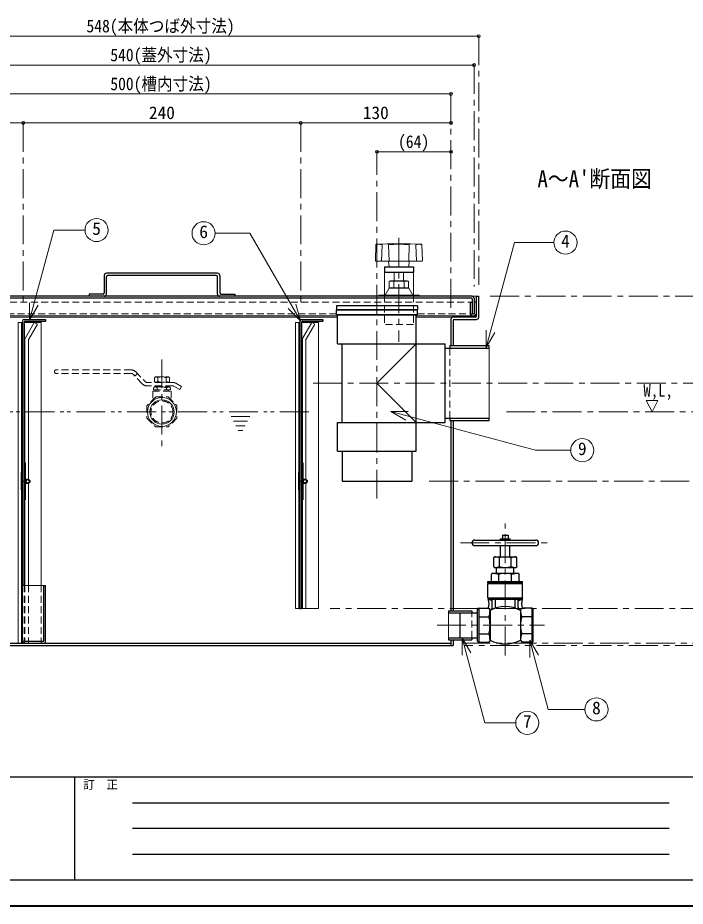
# Model space of a CAD drawing. Units: millimetres at full size, sheet at 1:5; details may follow other scales. Extents: x -1061 to 964, y -679 to 726.
# Drawn here: x -662 to -84, y -679 to 89 of the extents above; entities that cross this region are included whole.
import ezdxf
from ezdxf.enums import TextEntityAlignment as Align

# ---------------------------------------------------------------- set-up
doc = ezdxf.new("R2010")
doc.units = ezdxf.units.MM
doc.header["$LTSCALE"] = 5
doc.header["$PDMODE"] = 32
doc.header["$PDSIZE"] = 2.5
for name, pattern in [('CHAIN1', [8, 5, -1, 1, -1]), ('DASHED1', [1.8, 1.2, -0.6]), ('DOUBLE_CHAIN1', [8.8, 5, -1, 0.6, -0.6, 0.6, -1])]:
    doc.linetypes.add(name, pattern=pattern)
doc.layers.add('0-0', color=7, linetype='Continuous', lineweight=9)
doc.styles.add('ＭＳ ゴシック', font='')
doc.styles.get('ＭＳ ゴシック').set_extended_font_data('MS Gothic')

msp = doc.modelspace()

# ---------------------------------------------------------------- linework, layer by layer
at = {"layer": '0-0', "color": 4}
for p, q in [((-810.901, 73.457), (-262.901, 73.457)), ((-266.901, 48.457), (-806.901, 48.457)), ((-786.901, 23.457), (-286.901, 23.457)), ((-656.901, -1.543), (-786.901, -1.543)), ((-416.901, -1.543), (-656.901, -1.543)), ((-286.901, -1.543), (-416.901, -1.543)), ((-350.901, -26.543), (-286.901, -26.543)), ((-344.401, -130.543), (-344.401, -150.543)), ((-319.401, -130.543), (-319.401, -150.543)), ((-806.151, -168.543), (-384.901, -168.543)), ((-316.901, -168.543), (-267.651, -168.543)), ((-776.901, -169.543), (-384.901, -169.543)), ((-658.401, -174.043), (-657.651, -174.043)), ((-641.401, -174.043), (-656.151, -174.043)), ((-641.401, -174.043), (-641.401, -401.543)), ((-418.401, -174.043), (-417.651, -174.043)), ((-401.401, -174.043), (-416.151, -174.043)), ((-401.401, -174.043), (-401.401, -421.543)), ((-284.901, -169.543), (-316.901, -169.543)), ((-418.401, -421.543), (-417.651, -421.543)), ((-416.151, -421.543), (-415.401, -421.543)), ((-412.401, -421.543), (-401.401, -421.543))]:
    msp.add_line(p, q, dxfattribs=at)
at = {"layer": '0-0', "color": 4, "linetype": 'CHAIN1'}
for p, q in [((-262.901, 73.457), (-262.901, -141.543)), ((-266.901, 48.457), (-266.901, -143.043)), ((-286.901, 23.457), (-286.901, -161.543)), ((-656.901, -1.543), (-656.901, -161.543)), ((-416.901, -1.543), (-416.901, -161.543)), ((-350.901, -326.543), (-350.901, -26.543)), ((-331.901, -101.043), (-331.901, -191.043)), ((12.099, -151.543), (-252.901, -151.543)), ((-536.901, -206.119), (-536.901, -284.043)), ((-406.076, -226.543), (-37.901, -226.543)), ((-238.901, -251.543), (-37.901, -251.543)), ((-305.726, -311.543), (-62.901, -311.543)), ((-239.901, -462.232), (-239.901, -348.157)), ((-278.701, -364.757), (-201.101, -364.757)), ((-62.901, -421.543), (-391.401, -421.543)), ((-298.901, -436.043), (-205.901, -436.043)), ((-12.901, -451.543), (-276.901, -451.543)), ((12.099, -453.543), (-274.901, -453.543))]:
    msp.add_line(p, q, dxfattribs=at)
at = {"layer": '0-0', "lineweight": 18}
for p, q in [((-651.392, -172.119), (-630.51, -94.187)), ((-603.472, -94.187), (-630.51, -94.187)), ((-460.927, -96.985), (-490.851, -96.985)), ((-417.151, -172.807), (-460.927, -96.985)), ((-351.768, -106.978), (-352.252, -120.525)), ((-351.292, -106.496), (-342.141, -106.055)), ((-347.024, -121.043), (-346.524, -107.043)), ((-341.66, -106.043), (-322.142, -106.043)), ((-340.89, -107.043), (-340.39, -121.043)), ((-322.911, -107.043), (-323.411, -121.043)), ((-312.509, -106.496), (-321.66, -106.055)), ((-316.778, -121.043), (-317.278, -107.043)), ((-312.033, -106.978), (-311.549, -120.525)), ((-256.293, -195.717), (-232.018, -105.121)), ((-197.821, -105.121), (-232.018, -105.121)), ((-351.752, -121.043), (-312.049, -121.043)), ((-340.901, -121.043), (-340.401, -126.043)), ((-322.901, -121.043), (-323.401, -126.043)), ((-335.901, -130.543), (-335.901, -138.143)), ((-327.901, -130.543), (-327.901, -138.143)), ((-340.301, -138.543), (-339.101, -138.143)), ((-339.101, -138.143), (-324.701, -138.143)), ((-339.101, -138.143), (-336.301, -138.543)), ((-336.301, -138.543), (-331.901, -138.143)), ((-331.901, -138.143), (-327.501, -138.543)), ((-340.401, -144.543), (-343.901, -150.543)), ((-340.301, -144.143), (-340.301, -138.543)), ((-340.301, -144.143), (-339.101, -144.543)), ((-339.101, -144.543), (-336.301, -144.143)), ((-336.301, -144.143), (-336.301, -138.543)), ((-336.301, -144.143), (-331.901, -144.543)), ((-331.901, -144.543), (-327.501, -144.143)), ((-327.501, -144.143), (-324.701, -144.543)), ((-323.501, -144.143), (-323.501, -138.543)), ((-349.401, -150.543), (-314.401, -150.543)), ((-349.401, -150.543), (-349.401, -151.543)), ((-314.401, -150.543), (-314.401, -151.543)), ((-268.401, -151.543), (-264.901, -151.543)), ((-651.392, -172.119), (-651.392, -157.119)), ((-651.392, -172.119), (-643.892, -159.129)), ((-417.151, -172.807), (-421.034, -158.318)), ((-417.151, -172.807), (-427.758, -162.2)), ((-658.401, -174.043), (-661.401, -174.043)), ((-661.401, -174.043), (-661.401, -451.543)), ((-658.401, -174.043), (-658.401, -304.043)), ((-654.999, -187.347), (-647.318, -174.043)), ((-652.2, -188.499), (-644.72, -175.543)), ((-644.72, -175.543), (-647.318, -174.043)), ((-421.401, -174.043), (-421.401, -421.543)), ((-418.401, -174.043), (-421.401, -174.043)), ((-418.401, -174.043), (-418.401, -304.043)), ((-414.999, -187.347), (-407.318, -174.043)), ((-412.2, -188.499), (-404.72, -175.543)), ((-404.72, -175.543), (-407.318, -174.043)), ((-256.293, -195.717), (-256.293, -180.717)), ((-256.293, -195.717), (-248.793, -182.726)), ((-655.401, -188.847), (-655.401, -295.543)), ((-652.401, -189.249), (-652.401, -309.689)), ((-415.401, -188.847), (-415.401, -295.543)), ((-412.401, -189.249), (-412.401, -309.689)), ((-253.901, -256.793), (-253.901, -196.293)), ((-112.901, -251.543), (-107.901, -241.543)), ((-338.9, -251.096), (-325.909, -258.596)), ((-338.9, -251.096), (-213.699, -284.644)), ((-338.9, -251.096), (-323.9, -251.096)), ((-183.249, -284.644), (-213.699, -284.644)), ((-652.401, -313.397), (-652.401, -401.543)), ((-412.401, -313.397), (-412.401, -421.543)), ((-658.401, -319.043), (-658.401, -451.543)), ((-418.401, -319.043), (-418.401, -421.543)), ((-655.401, -327.543), (-655.401, -401.543)), ((-415.401, -327.543), (-415.401, -421.543)), ((-639.151, -401.543), (-657.651, -401.543)), ((-657.651, -401.543), (-657.651, -450.043)), ((-421.401, -421.543), (-418.401, -421.543)), ((-415.401, -421.543), (-412.401, -421.543)), ((-288.901, -425.193), (-288.901, -446.893)), ((-277.172, -446.823), (-269.672, -459.814)), ((-277.172, -446.823), (-277.172, -461.823)), ((-277.172, -446.823), (-257.443, -520.455)), ((-218.725, -448.815), (-202.658, -508.779)), ((-218.725, -448.815), (-211.225, -461.805)), ((-218.725, -448.815), (-218.725, -463.815)), ((-171.012, -508.779), (-202.658, -508.779)), ((-230.862, -520.455), (-257.443, -520.455))]:
    msp.add_line(p, q, dxfattribs=at)
at = {"layer": '0-0', "color": 5, "lineweight": 25}
for p, q in [((-344.401, -126.043), (-344.401, -130.543)), ((-344.401, -126.043), (-319.401, -126.043)), ((-344.401, -130.543), (-319.401, -130.543)), ((-319.401, -126.043), (-319.401, -130.543)), ((-586.901, -133.543), (-586.901, -148.543)), ((-488.901, -131.543), (-584.901, -131.543)), ((-584.901, -149.543), (-584.901, -134.543)), ((-489.901, -133.543), (-583.901, -133.543)), ((-488.901, -149.543), (-488.901, -134.543)), ((-486.901, -133.543), (-486.901, -148.543)), ((-268.401, -151.543), (-805.401, -151.543)), ((-269.151, -153.043), (-804.651, -153.043)), ((-599.901, -149.543), (-599.901, -151.543)), ((-587.901, -149.543), (-599.901, -149.543)), ((-485.901, -149.543), (-473.901, -149.543)), ((-473.901, -149.543), (-473.901, -151.543)), ((-266.901, -153.043), (-266.901, -166.543)), ((-264.901, -151.543), (-262.901, -151.543)), ((-264.901, -168.543), (-264.901, -151.543)), ((-262.901, -169.543), (-262.901, -151.543)), ((-315.901, -159.766), (-315.901, -162.947)), ((-270.401, -156.543), (-268.401, -156.543)), ((-270.401, -156.543), (-270.401, -166.543)), ((-268.401, -153.793), (-268.401, -166.543)), ((-264.901, -156.543), (-266.901, -156.543)), ((-385.901, -162.947), (-315.901, -162.947)), ((-385.901, -163.301), (-315.901, -163.301)), ((-385.901, -167.19), (-385.901, -163.301)), ((-384.901, -192.543), (-384.901, -167.543)), ((-384.901, -167.543), (-316.901, -167.543)), ((-268.401, -166.543), (-266.901, -166.543)), ((-657.651, -173.043), (-657.651, -401.543)), ((-656.151, -171.543), (-637.651, -171.543)), ((-656.151, -173.793), (-656.151, -401.543)), ((-655.401, -173.043), (-637.651, -173.043)), ((-637.651, -171.543), (-637.651, -173.043)), ((-417.651, -173.043), (-417.651, -421.543)), ((-416.151, -171.543), (-397.651, -171.543)), ((-416.151, -173.793), (-416.151, -421.543)), ((-415.401, -173.043), (-397.651, -173.043)), ((-397.651, -171.543), (-397.651, -173.043)), ((-286.901, -171.543), (-286.901, -194.043)), ((-265.901, -169.543), (-284.901, -169.543)), ((-284.901, -172.543), (-284.901, -194.043)), ((-283.901, -171.543), (-264.901, -171.543)), ((-384.901, -192.543), (-291.901, -192.543)), ((-381.076, -260.543), (-381.076, -192.543)), ((-291.901, -196.293), (-253.901, -196.293)), ((-287.901, -194.043), (-253.901, -194.043)), ((-287.901, -194.043), (-287.901, -196.293)), ((-253.901, -196.293), (-253.901, -194.043)), ((-384.901, -285.543), (-384.901, -260.543)), ((-291.901, -256.793), (-253.901, -256.793)), ((-287.901, -256.793), (-287.901, -259.043)), ((-287.901, -259.043), (-253.901, -259.043)), ((-286.901, -259.043), (-286.901, -423.543)), ((-284.901, -259.043), (-284.901, -423.543)), ((-253.901, -259.043), (-253.901, -256.793)), ((-320.726, -285.543), (-320.726, -311.543)), ((-656.151, -295.543), (-655.151, -295.543)), ((-655.151, -295.543), (-655.151, -327.543)), ((-416.151, -295.543), (-415.151, -295.543)), ((-415.151, -295.543), (-415.151, -327.543)), ((-658.651, -304.043), (-658.651, -319.043)), ((-658.651, -304.043), (-657.651, -304.043)), ((-418.651, -304.043), (-418.651, -319.043)), ((-418.651, -304.043), (-417.651, -304.043)), ((-657.651, -311.543), (-655.151, -311.543)), ((-417.651, -311.543), (-415.151, -311.543)), ((-658.651, -319.043), (-657.651, -319.043)), ((-418.651, -319.043), (-417.651, -319.043)), ((-656.151, -327.543), (-655.151, -327.543)), ((-416.151, -327.543), (-415.151, -327.543)), ((-242.301, -358.157), (-242.301, -361.157)), ((-242.301, -358.157), (-237.501, -358.157)), ((-237.501, -358.157), (-237.501, -361.157)), ((-266.301, -362.357), (-213.501, -362.357)), ((-266.301, -367.157), (-213.501, -367.157)), ((-244.101, -361.157), (-235.701, -361.157)), ((-244.101, -362.357), (-244.101, -361.157)), ((-243.901, -376.757), (-243.901, -367.157)), ((-235.901, -376.757), (-235.901, -367.157)), ((-235.701, -362.357), (-235.701, -361.157)), ((-249.401, -376.757), (-230.401, -376.757)), ((-244.901, -385.117), (-244.901, -377.757)), ((-234.901, -385.117), (-234.901, -377.757)), ((-229.901, -377.757), (-230.401, -376.757)), ((-229.901, -385.117), (-229.901, -377.757)), ((-251.401, -391.117), (-251.901, -392.117)), ((-249.901, -385.117), (-249.401, -386.117)), ((-249.401, -386.117), (-230.401, -386.117)), ((-247.401, -391.117), (-247.401, -386.117)), ((-232.401, -391.117), (-232.401, -386.117)), ((-229.901, -385.117), (-230.401, -386.117)), ((-254.901, -399.343), (-254.901, -398.143)), ((-254.901, -398.143), (-224.901, -398.143)), ((-251.901, -397.243), (-251.901, -392.117)), ((-245.401, -398.143), (-245.401, -392.117)), ((-234.401, -398.143), (-234.401, -392.117)), ((-227.901, -397.243), (-227.901, -392.117)), ((-656.151, -401.543), (-657.651, -401.543)), ((-637.651, -450.043), (-637.651, -401.543)), ((-254.901, -412.343), (-254.901, -399.943)), ((-254.901, -399.943), (-224.901, -399.943)), ((-224.901, -412.343), (-224.901, -399.943)), ((-254.901, -412.343), (-254.601, -413.543)), ((-251.149, -414.873), (-254.601, -413.543)), ((-254.601, -413.543), (-225.201, -413.543)), ((-251.149, -420.569), (-251.149, -413.543)), ((-248.401, -421.225), (-248.401, -413.543)), ((-231.401, -421.225), (-231.401, -413.543)), ((-228.652, -414.873), (-225.201, -413.543)), ((-228.652, -420.569), (-228.652, -413.543)), ((-417.651, -421.543), (-416.151, -421.543)), ((-263.901, -449.743), (-263.901, -422.343)), ((-262.901, -421.343), (-254.101, -421.343)), ((-262.901, -421.343), (-262.901, -450.743)), ((-253.101, -423.293), (-254.101, -421.343)), ((-226.701, -423.293), (-225.701, -421.343)), ((-216.901, -421.343), (-225.701, -421.343)), ((-216.901, -421.343), (-216.901, -450.743)), ((-215.901, -449.743), (-215.901, -422.343)), ((-288.901, -423.543), (-288.901, -425.193)), ((-288.901, -423.543), (-268.901, -423.543)), ((-288.901, -425.193), (-268.901, -425.193)), ((-278.901, -446.893), (-278.901, -425.193)), ((-268.901, -423.543), (-268.901, -425.193)), ((-268.901, -425.193), (-263.901, -425.193)), ((-262.901, -428.693), (-254.101, -428.693)), ((-216.901, -428.693), (-225.701, -428.693)), ((-262.901, -443.393), (-254.101, -443.393)), ((-216.901, -443.393), (-225.701, -443.393)), ((-786.901, -451.543), (-286.901, -451.543)), ((-639.901, -450.043), (-657.651, -450.043)), ((-657.651, -450.043), (-657.651, -451.543)), ((-288.901, -446.893), (-288.901, -448.543)), ((-288.901, -446.893), (-268.901, -446.893)), ((-288.901, -448.543), (-268.901, -448.543)), ((-286.901, -448.543), (-286.901, -453.543)), ((-284.901, -448.543), (-284.901, -453.543)), ((-268.901, -446.893), (-268.901, -448.543)), ((-268.901, -446.893), (-263.901, -446.893)), ((-262.901, -450.743), (-254.101, -450.743)), ((-216.901, -450.743), (-225.701, -450.743)), ((-788.901, -453.543), (-284.901, -453.543))]:
    msp.add_line(p, q, dxfattribs=at)
at = {"layer": '0-0', "color": 4, "linetype": 'DASHED1'}
for p, q in [((-344.401, -150.543), (-344.401, -176.043)), ((-319.401, -150.543), (-319.401, -176.043)), ((-803.401, -156.543), (-270.401, -156.543)), ((-385.901, -166.543), (-805.401, -166.543)), ((-315.901, -166.543), (-268.401, -166.543)), ((-319.401, -176.043), (-344.401, -176.043)), ((-629.801, -216.981), (-629.801, -216.381)), ((-563.687, -215.181), (-628.601, -215.181)), ((-563.807, -218.181), (-628.601, -218.181)), ((-554.23, -227.068), (-561.611, -219.137)), ((-559.325, -217.061), (-551.789, -225.041)), ((-543.42, -221.984), (-542.556, -221.119)), ((-543.42, -225.116), (-543.42, -221.984)), ((-542.556, -221.119), (-531.246, -221.119)), ((-540.427, -225.116), (-540.427, -221.984)), ((-533.375, -225.116), (-533.375, -221.984)), ((-531.246, -221.119), (-530.381, -221.984)), ((-527.975, -228.981), (-549.838, -228.981)), ((-527.975, -225.981), (-549.607, -225.981)), ((-544.309, -230.864), (-543.327, -229.881)), ((-543.42, -225.116), (-542.556, -225.981)), ((-543.327, -229.881), (-530.475, -229.881)), ((-541.701, -229.881), (-541.701, -228.981)), ((-532.101, -229.881), (-532.101, -228.981)), ((-530.475, -229.881), (-529.492, -230.864)), ((-526.509, -229.364), (-521.335, -232.264)), ((-525.042, -226.747), (-519.868, -229.647)), ((-521.335, -232.264), (-519.868, -229.647)), ((-544.901, -233.543), (-528.901, -233.543)), ((-544.901, -233.543), (-544.901, -241.159)), ((-544.309, -232.343), (-544.309, -230.864)), ((-542.301, -233.543), (-542.301, -232.343)), ((-540.907, -232.343), (-540.907, -230.864)), ((-532.894, -232.343), (-532.894, -230.864)), ((-531.501, -233.543), (-531.501, -232.343)), ((-528.901, -233.543), (-528.901, -241.159)), ((-542.285, -238.543), (-549.901, -246.159)), ((-549.901, -246.159), (-549.901, -256.928)), ((-549.901, -256.928), (-542.285, -264.543)), ((-542.285, -264.543), (-531.516, -264.543)), ((-656.151, -401.543), (-656.151, -451.543)), ((-655.401, -401.543), (-655.401, -451.543)), ((-652.401, -401.543), (-652.401, -451.543)), ((-641.401, -401.543), (-641.401, -451.543)), ((-268.901, -446.893), (-268.901, -425.193))]:
    msp.add_line(p, q, dxfattribs=at)
at = {"layer": '0-0', "linetype": 'DASHED1', "lineweight": 18}
msp.add_line((-287.901, -256.793), (-287.901, -196.293), dxfattribs=at)
at = {"layer": '0-0', "color": 4, "linetype": 'DOUBLE_CHAIN1'}
for p, q in [((-786.901, -251.543), (-406.076, -251.543)), ((-476.992, -255.543), (-460.992, -255.543)), ((-474.992, -259.543), (-462.992, -259.543)), ((-472.992, -263.543), (-464.992, -263.543)), ((-470.992, -267.543), (-466.992, -267.543))]:
    msp.add_line(p, q, dxfattribs=at)
at = {"layer": '0-0', "color": 6, "lineweight": 25}
for p, q in [((-1038.901, -567.258), (941.099, -567.258)), ((-612.472, -567.258), (-612.472, -656.543)), ((-562.472, -589.579), (-98.186, -589.579)), ((-98.186, -611.9), (-562.472, -611.9)), ((-98.186, -634.222), (-562.472, -634.222)), ((941.099, -656.543), (-1038.901, -656.543))]:
    msp.add_line(p, q, dxfattribs=at)
at = {"layer": '0-0', "color": 1, "lineweight": 40}
msp.add_line((963.599, -679.043), (-1061.401, -679.043), dxfattribs=at)
at = {"layer": '0-0', "lineweight": 18}
for points in [[(-340.301, -138.543), (-323.501, -138.543), (-324.701, -138.143)], [(-327.501, -144.143), (-327.501, -138.543), (-324.701, -138.143)], [(-340.401, -144.543), (-323.401, -144.543), (-319.901, -150.543)], [(-340.301, -144.143), (-323.501, -144.143), (-324.701, -144.543)], [(-112.901, -251.543), (-117.901, -241.543), (-107.901, -241.543)]]:
    msp.add_lwpolyline(points, dxfattribs=at)
at = {"layer": '0-0', "color": 5, "lineweight": 25}
for points in [[(-315.901, -159.766), (-385.901, -159.766), (-385.901, -162.947)], [(-385.901, -167.19), (-315.901, -167.19), (-315.901, -163.301)], [(-384.901, -285.543), (-316.901, -285.543), (-316.901, -167.543)], [(-384.901, -260.543), (-291.901, -260.543), (-291.901, -192.543)], [(-381.076, -285.543), (-381.076, -311.543), (-320.726, -311.543)], [(-249.901, -385.117), (-249.901, -377.757), (-249.401, -376.757)], [(-251.401, -391.117), (-228.401, -391.117), (-227.901, -392.117)], [(-254.901, -399.343), (-224.901, -399.343), (-224.901, -398.143)], [(-639.151, -449.293), (-639.151, -401.543), (-637.651, -401.543)], [(-254.901, -412.343), (-224.901, -412.343), (-225.201, -413.543)], [(-253.101, -423.293), (-253.101, -448.793), (-254.101, -450.743)], [(-226.701, -423.293), (-226.701, -448.793), (-225.701, -450.743)]]:
    msp.add_lwpolyline(points, dxfattribs=at)
at = {"layer": '0-0', "color": 4}
msp.add_lwpolyline([(-316.901, -192.543), (-350.901, -226.543), (-316.901, -260.543)], dxfattribs=at)
at = {"layer": '0-0', "color": 4, "linetype": 'DASHED1'}
for points in [[(-560.559, -220.268), (-560.475, -220.246), (-560.332, -220.207), (-560.192, -220.164), (-560.056, -220.115), (-559.925, -220.057), (-559.803, -219.988), (-559.736, -219.942), (-559.695, -219.909), (-559.626, -219.848), (-559.559, -219.783), (-559.494, -219.714), (-559.43, -219.644), (-559.366, -219.573), (-559.327, -219.532), (-559.251, -219.454), (-559.115, -219.321), (-558.981, -219.189), (-558.852, -219.054), (-558.736, -218.914), (-558.638, -218.765), (-558.591, -218.673), (-558.567, -218.615), (-558.532, -218.51), (-558.504, -218.401), (-558.483, -218.29), (-558.466, -218.176), (-558.452, -218.061), (-558.444, -217.994)], [(-531.246, -225.981), (-530.381, -225.116), (-530.381, -221.984)], [(-544.309, -232.343), (-529.492, -232.343), (-529.492, -230.864)], [(-542.285, -238.543), (-531.516, -238.543), (-523.901, -246.159), (-523.901, -256.928), (-531.516, -264.543)]]:
    msp.add_lwpolyline(points, dxfattribs=at)
at = {"layer": '0-0', "lineweight": 18}
for centre in [(-593.472, -94.187), (-500.851, -96.985), (-187.821, -105.121), (-173.249, -284.644), (-161.012, -508.779), (-220.862, -520.455)]:
    msp.add_circle(centre, 10, dxfattribs=at)
at = {"layer": '0-0', "color": 4}
for radius in [12.5, 10.5]:
    msp.add_circle((-536.901, -251.543), radius, dxfattribs=at)
at = {"layer": '0-0', "color": 4, "linetype": 'DASHED1'}
msp.add_circle((-536.901, -251.543), 9.5, dxfattribs=at)
at = {"layer": '0-0', "color": 5, "lineweight": 25}
for centre, radius in [((-653.151, -311.543), 2), ((-653.151, -311.543), 1.5), ((-413.151, -311.543), 2), ((-413.151, -311.543), 1.5)]:
    msp.add_circle(centre, radius, dxfattribs=at)
at = {"layer": '0-0', "lineweight": 18}
for centre, radius, start, end in [((-349.147, -113.675), 7.131, 68.41681, 111.58319), ((-351.268, -106.996), 0.5, 92.76051, 177.95459), ((-341.66, -116.043), 10, 90, 92.76051), ((-331.901, -187.599), 81.055, 83.6327, 96.3673), ((-322.142, -116.043), 10, 87.23949, 90), ((-314.654, -113.675), 7.131, 68.41681, 111.58319), ((-312.533, -106.996), 0.5, 2.04541, 87.23949), ((-351.752, -120.543), 0.5, 177.95459, 270), ((-312.049, -120.543), 0.5, 270, 2.04541), ((-652.401, -188.847), 3, 150, 180), ((-650.901, -189.249), 1.5, 150, 180), ((-412.401, -188.847), 3, 150, 180), ((-410.901, -189.249), 1.5, 150, 180)]:
    msp.add_arc(centre, radius, start, end, dxfattribs=at)
at = {"layer": '0-0', "color": 5, "lineweight": 25}
for centre, radius, start, end in [((-584.901, -133.543), 2, 90, 180), ((-583.901, -134.543), 1, 90, 180), ((-489.901, -134.543), 1, 0, 90), ((-488.901, -133.543), 2, 0, 90), ((-587.901, -148.543), 1, 270, 0), ((-586.901, -149.543), 2, 270, 0), ((-486.901, -149.543), 2, 180, 270), ((-485.901, -148.543), 1, 180, 270), ((-269.151, -153.793), 0.75, 0, 90), ((-268.401, -153.043), 1.5, 0, 90), ((-267.651, -165.653), 2.891, 197.94525, 342.05475), ((-265.901, -168.543), 1, 270, 0), ((-656.151, -173.043), 1.5, 90, 180), ((-655.401, -173.793), 0.75, 90, 180), ((-416.151, -173.043), 1.5, 90, 180), ((-415.401, -173.793), 0.75, 90, 180), ((-284.901, -171.543), 2, 90, 180), ((-283.901, -172.543), 1, 90, 180), ((-264.901, -169.543), 2, 270, 0), ((-266.301, -364.757), 2.4, 90, 270), ((-213.501, -364.757), 2.4, 270, 90), ((-249.575, -388.166), 11.411, 65.818, 89.12439), ((-239.901, -389.757), 13, 67.38014, 112.61986), ((-230.226, -388.166), 11.411, 90.87561, 114.182), ((-252.349, -415.306), 24.208, 73.3203, 87.75506), ((-249.575, -374.707), 11.411, 270.87561, 294.182), ((-239.901, -406.742), 15.625, 69.39031, 110.60969), ((-239.901, -373.117), 13, 247.38014, 292.61986), ((-230.226, -374.707), 11.411, 245.818, 269.12439), ((-227.452, -415.306), 24.208, 92.24494, 106.6797), ((-252.801, -397.243), 0.9, 270, 0), ((-227.001, -397.243), 0.9, 180, 270), ((-265.403, -417.443), 11.485, 340.149, 19.851), ((-214.398, -417.443), 11.485, 160.149, 199.851), ((-262.901, -422.343), 1, 90, 180), ((-239.901, -446.909), 27.054, 60.79656, 119.20344), ((-256.043, -418.732), 5.428, 302.82063, 327.5843), ((-253.149, -420.569), 2, 327.5843, 0), ((-226.652, -420.569), 2, 180, 212.4157), ((-223.759, -418.732), 5.428, 212.4157, 237.17937), ((-216.901, -422.343), 1, 0, 90), ((-280.612, -436.043), 27.511, 344.50446, 15.49554), ((-267.771, -423.369), 14.671, 338.72088, 0.29617), ((-212.03, -423.369), 14.671, 179.70383, 201.27912), ((-199.189, -436.043), 27.511, 164.50446, 195.49554), ((-267.771, -448.718), 14.671, 359.70383, 21.27912), ((-212.03, -448.718), 14.671, 158.72088, 180.29617), ((-639.901, -449.293), 0.75, 270, 0), ((-639.151, -450.043), 1.5, 270, 0), ((-262.901, -449.743), 1, 180, 270), ((-239.901, -425.178), 27.054, 240.79656, 299.20344), ((-216.901, -449.743), 1, 270, 0)]:
    msp.add_arc(centre, radius, start, end, dxfattribs=at)
at = {"layer": '0-0', "color": 4, "linetype": 'DASHED1'}
for centre, radius, start, end in [((-628.601, -216.381), 1.2, 90, 180), ((-628.601, -216.981), 1.2, 180, 270), ((-563.807, -221.181), 3, 42.93989, 90), ((-563.687, -221.181), 6, 43.36342, 90), ((-542.682, -224.483), 3.366, 47.9341, 87.847), ((-536.901, -228.739), 7.62, 62.43681, 117.56319), ((-531.119, -224.483), 3.366, 92.153, 132.0659), ((-549.838, -222.981), 6, 222.93989, 270), ((-549.607, -222.981), 3, 223.36342, 270), ((-543.148, -232.91), 3.034, 42.40661, 93.37449), ((-542.682, -222.617), 3.366, 272.153, 312.0659), ((-536.901, -238.54), 8.659, 62.43681, 117.56319), ((-536.901, -218.361), 7.62, 242.43681, 297.56319), ((-531.119, -222.617), 3.366, 227.9341, 267.847), ((-530.653, -232.91), 3.034, 86.62551, 137.59339), ((-527.975, -231.981), 6, 60.72895, 90), ((-527.975, -231.981), 3, 60.72895, 90)]:
    msp.add_arc(centre, radius, start, end, dxfattribs=at)
at = {"layer": '0-0', "color": 1}
for p in [(-262.901, 73.457), (-266.901, 48.457), (-286.901, 23.457), (-656.901, -1.543), (-416.901, -1.543), (-286.901, -1.543), (-350.901, -26.543), (-286.901, -26.543)]:
    msp.add_point(p, dxfattribs=at)

# ---------------------------------------------------------------- texts
at = {"layer": '0-0', "style": 'ＭＳ ゴシック'}
for s, height, width, p in [('548(本体つば外寸法)', 11, 0.9, (-602.213, 73.457)), ('540(蓋外寸法)', 11, 0.9, (-581.588, 48.457)), ('500(槽内寸法)', 11, 0.9, (-581.588, 23.457)), ('(64)', 11, 0.9, (-332.651, -26.543)), ("A～A'断面図", 14.66, 0.9, (-212.026, -61.543)), ('W,L,', 11, 0.85, (-120.401, -241.543))]:
    msp.add_text(s, height=height, dxfattribs=dict(at, width=width)).set_placement(p, align=Align.BOTTOM_LEFT)
for s, height, p in [('240', 11, (-548.151, -1.543)), ('130', 11, (-363.151, -1.543)), ('5', 11, (-597.222, -101.687)), ('6', 11, (-504.601, -104.485)), ('4', 11, (-191.571, -112.621)), ('9', 11, (-176.999, -292.144)), ('8', 11, (-164.762, -516.279)), ('7', 11, (-224.612, -527.955)), ('訂\u3000正', 7.331, (-604.972, -579.758))]:
    msp.add_text(s, height=height, dxfattribs=at).set_placement(p, align=Align.BOTTOM_LEFT)

doc.saveas('drawing.dxf')
